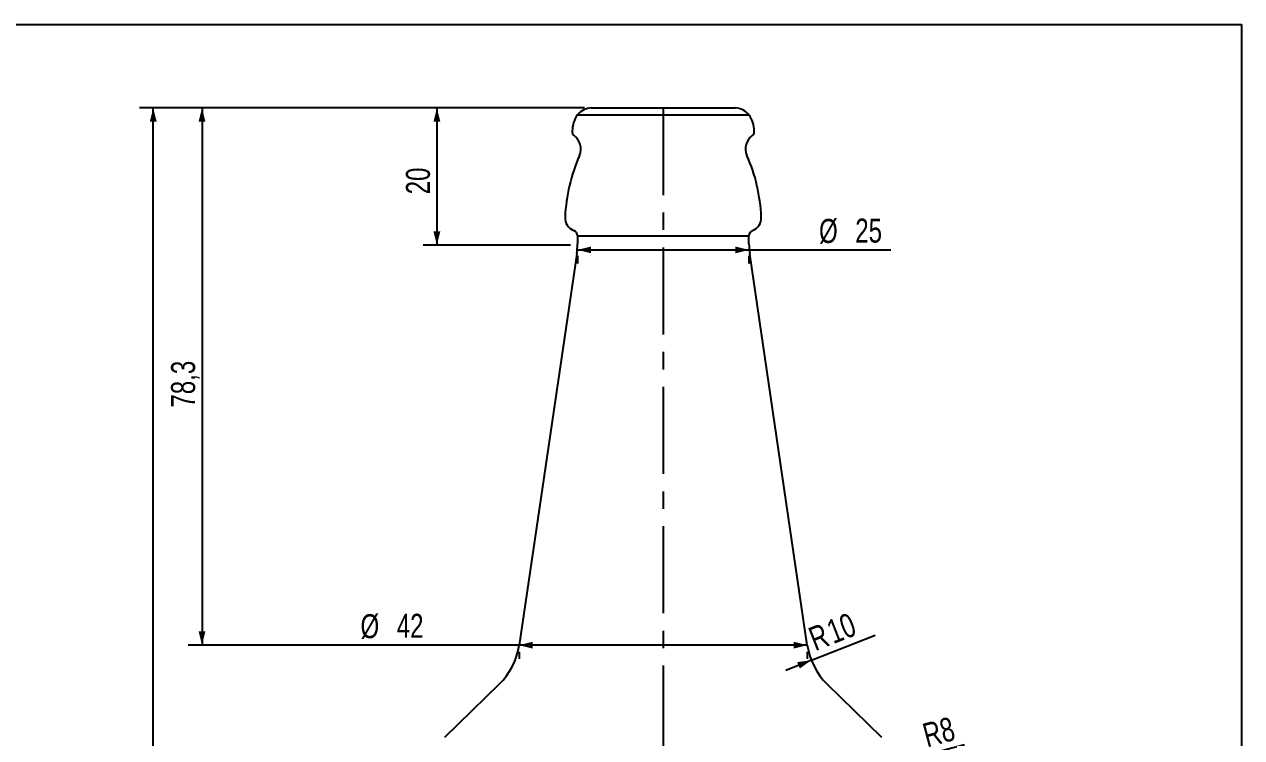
# Model space of a CAD drawing. Header units: millimetres. Extents: x 10 to 459, y 8 to 584.
# Drawn here: x 234.6 to 412, y 480 to 584 of the extents above; entities that cross this region are included whole.
import ezdxf

# ---------------------------------------------------------------- set-up
doc = ezdxf.new("R2010")
doc.units = ezdxf.units.MM
doc.linetypes.add('CENTERX2', pattern=[20.32, 12.7, -2.54, 2.54, -2.54])
doc.layers.add('CENTERLINE', color=4, linetype='CENTERX2')
doc.layers.add('DIMENSIONS', color=2, linetype='Continuous')
doc.layers.add('OUTLINE', color=7, linetype='Continuous', lineweight=25)
doc.styles.add('SLDTEXTSTYLE0', font='TXT', dxfattribs={"width": 0.75})
doc.dimstyles.new('SLDDIMSTYLE2', dxfattribs={"dimtxt": 3.5, "dimasz": 2, "dimexe": 0, "dimexo": 0.0625, "dimgap": 0.875, "dimtad": 1, "dimrnd": 1e-09, "dimzin": 12, "dimdsep": 46, "dimtxsty": 'SLDTEXTSTYLE0', "dimsah": 1, "dimcen": 0, "dimadec": 0, "dimazin": 3, "dimtfac": 1, "dimtofl": 0, "dimtmove": 0, "dimatfit": 3, "dimfxl": 0, "dimfrac": 2, "dimtolj": 1, "dimtzin": 12, "dimarcsym": 0})
doc.dimstyles.new('SLDDIMSTYLE5', dxfattribs={"dimtxt": 3.5, "dimasz": 2, "dimexe": 0, "dimexo": 0.0625, "dimgap": 0.875, "dimtad": 1, "dimrnd": 1e-09, "dimzin": 12, "dimdsep": 46, "dimtxsty": 'SLDTEXTSTYLE0', "dimsah": 1, "dimcen": 0.09, "dimadec": 0, "dimazin": 3, "dimtfac": 1, "dimtofl": 0, "dimtmove": 0, "dimatfit": 3, "dimfxl": 0, "dimfrac": 2, "dimtolj": 1, "dimtzin": 12, "dimarcsym": 0})
doc.dimstyles.new('SLDDIMSTYLE6', dxfattribs={"dimtxt": 3.5, "dimasz": 2, "dimexe": 0, "dimexo": 0.0625, "dimgap": 0.875, "dimtad": 1, "dimrnd": 1e-09, "dimzin": 12, "dimdsep": 46, "dimtxsty": 'SLDTEXTSTYLE0', "dimsah": 1, "dimcen": 0.09, "dimadec": 0, "dimazin": 3, "dimtol": 1, "dimtp": 1.6, "dimtm": 1.6, "dimtfac": 1, "dimtofl": 0, "dimtmove": 0, "dimatfit": 3, "dimfxl": 0, "dimfrac": 2, "dimtolj": 1, "dimarcsym": 0})
doc.dimstyles.new('SLDDIMSTYLE9', dxfattribs={"dimtxt": 3.5, "dimasz": 2, "dimexe": 0, "dimexo": 0.0625, "dimgap": 0.875, "dimtad": 1, "dimrnd": 1e-09, "dimzin": 12, "dimdsep": 46, "dimtxsty": 'SLDTEXTSTYLE0', "dimsah": 1, "dimcen": 0, "dimadec": 0, "dimazin": 3, "dimtfac": 1, "dimtofl": 0, "dimtmove": 0, "dimatfit": 3, "dimfxl": 0, "dimfrac": 2, "dimtolj": 1, "dimtzin": 12, "dimarcsym": 0})

# ---------------------------------------------------------------- blocks, each defined once
blk = doc.blocks.new('_D_8')
at = {"layer": 'DIMENSIONS'}
for p, q in [((316.21, 571.81), (251.39, 571.81)), ((253.39, 311.81), (253.39, 571.81)), ((299.21, 311.81), (251.39, 311.81))]:
    blk.add_line(p, q, dxfattribs=at)
for points in [[(253.39, 571.81), (252.89, 569.81), (253.89, 569.81)], [(253.39, 311.81), (253.89, 313.81), (252.89, 313.81)]]:
    blk.add_solid(points, dxfattribs=at)
at = {"layer": 'DIMENSIONS', "attachment_point": 1, "rotation": 90, "style": 'SLDTEXTSTYLE0'}
for s, insert, char_height in [('±1,60', (249.89, 442.18), 2.5), ('260', (248.88, 433.13), 3.5)]:
    blk.add_mtext(s, dxfattribs=dict(at, insert=insert, char_height=char_height))
blk = doc.blocks.new('_D_10')
at = {"layer": 'DIMENSIONS'}
for q in [(358.59, 494.96), (345.57, 489.83)]:
    blk.add_line((349.29, 491.3), q, dxfattribs=at)
blk.add_solid([(349.29, 491.3), (347.24, 491.03), (347.61, 490.1)], dxfattribs=at)
at = {"layer": 'DIMENSIONS', "char_height": 3.5, "attachment_point": 1, "rotation": 21.4827, "style": 'SLDTEXTSTYLE0'}
for s, insert in [('10', (351.2, 496.9)), ('R', (348.57, 495.86))]:
    blk.add_mtext(s, dxfattribs=dict(at, insert=insert))
blk = doc.blocks.new('_D_12')
at = {"layer": 'DIMENSIONS'}
for p, q in [((315.2, 551.12), (340.2, 551.12)), ((315.2, 550.26), (315.2, 549.12)), ((340.2, 551.12), (360.86, 551.12)), ((340.2, 550.26), (340.2, 549.12))]:
    blk.add_line(p, q, dxfattribs=at)
for points in [[(315.2, 551.12), (317.2, 550.62), (317.2, 551.62)], [(340.2, 551.12), (338.2, 551.62), (338.2, 550.62)]]:
    blk.add_solid(points, dxfattribs=at)
at = {"layer": 'DIMENSIONS', "char_height": 3.5, "attachment_point": 1, "style": 'SLDTEXTSTYLE0'}
for s, insert in [('%%c', (350.41, 555.63)), ('25', (355.69, 555.68))]:
    blk.add_mtext(s, dxfattribs=dict(at, insert=insert))
blk = doc.blocks.new('_D_13')
at = {"layer": 'DIMENSIONS'}
for p, q in [((306.7, 493.5), (283.59, 493.5)), ((348.7, 493.5), (306.7, 493.5)), ((306.7, 492.51), (306.7, 491.5)), ((348.7, 492.51), (348.7, 491.5))]:
    blk.add_line(p, q, dxfattribs=at)
for points in [[(306.7, 493.5), (308.7, 493), (308.7, 494)], [(348.7, 493.5), (346.7, 494), (346.7, 493)]]:
    blk.add_solid(points, dxfattribs=at)
at = {"layer": 'DIMENSIONS', "char_height": 3.5, "attachment_point": 1, "style": 'SLDTEXTSTYLE0'}
for s, insert in [('%%c', (283.59, 498.02)), ('42', (288.87, 498.07))]:
    blk.add_mtext(s, dxfattribs=dict(at, insert=insert))
blk = doc.blocks.new('_D_19')
at = {"layer": 'DIMENSIONS'}
blk.add_line((361.68, 476.38), (371.63, 479.04), dxfattribs=at)
blk.add_solid([(361.68, 476.38), (363.74, 476.41), (363.48, 477.38)], dxfattribs=at)
at = {"layer": 'DIMENSIONS', "insert": (365.24, 481.96), "char_height": 3.5, "attachment_point": 1, "rotation": 15, "style": 'SLDTEXTSTYLE0'}
blk.add_mtext('R8', dxfattribs=at)
blk = doc.blocks.new('_D_22')
at = {"layer": 'DIMENSIONS'}
for p, q in [((316.21, 571.81), (292.72, 571.81)), ((294.72, 571.81), (294.72, 551.81)), ((314.2, 551.81), (292.72, 551.81))]:
    blk.add_line(p, q, dxfattribs=at)
for points in [[(294.72, 571.81), (294.22, 569.81), (295.22, 569.81)], [(294.72, 551.81), (295.22, 553.81), (294.22, 553.81)]]:
    blk.add_solid(points, dxfattribs=at)
at = {"layer": 'DIMENSIONS', "insert": (290.21, 559.22), "char_height": 3.5, "attachment_point": 1, "rotation": 90, "style": 'SLDTEXTSTYLE0'}
blk.add_mtext('20', dxfattribs=at)
blk = doc.blocks.new('_D_23')
at = {"layer": 'DIMENSIONS'}
for p, q in [((316.21, 571.81), (258.49, 571.81)), ((260.49, 571.81), (260.49, 493.51)), ((305.7, 493.51), (258.49, 493.51))]:
    blk.add_line(p, q, dxfattribs=at)
for points in [[(260.49, 571.81), (259.99, 569.81), (260.99, 569.81)], [(260.49, 493.51), (260.99, 495.51), (259.99, 495.51)]]:
    blk.add_solid(points, dxfattribs=at)
at = {"layer": 'DIMENSIONS', "insert": (255.98, 528.13), "char_height": 3.5, "attachment_point": 1, "rotation": 90, "style": 'SLDTEXTSTYLE0'}
blk.add_mtext('78,3', dxfattribs=at)

msp = doc.modelspace()

# ---------------------------------------------------------------- linework, layer by layer
at = {"layer": 'CENTERLINE'}
msp.add_line((327.7, 571.805), (327.7, 345.156), dxfattribs=at)
at = {"layer": 'OUTLINE'}
for p, q in [((10, 584), (412, 584)), ((412, 584), (412, 8)), ((317.213, 571.805), (338.188, 571.805)), ((315.213, 570.805), (340.187, 570.805)), ((314.45, 568.455), (314.45, 568.233)), ((340.95, 568.233), (340.95, 568.455)), ((315.2, 553.19), (315.2, 551.99)), ((315.2, 553.19), (340.2, 553.19)), ((340.2, 551.99), (340.2, 553.19)), ((315.094, 550.534), (306.7, 493.505)), ((348.7, 493.505), (340.307, 550.534)), ((303.808, 487.821), (295.849, 480.017)), ((359.551, 480.017), (351.592, 487.821))]:
    msp.add_line(p, q, dxfattribs=at)
for centre, radius, start, end in [((317.213, 569.405), 2.4, 90, 144.31467), ((338.188, 569.405), 2.4, 35.68533, 90), ((318.45, 568.455), 4, 144.0202, 180), ((336.95, 568.455), 4, 0, 35.9798), ((314.95, 568.233), 0.5, 180, 235.32188), ((313.3, 565.849), 2.4, 336.24466, 55.32188), ((342.1, 565.849), 2.4, 124.67812, 203.75534), ((340.45, 568.233), 0.5, 304.67812, 0), ((338.379, 554.811), 25, 156.24466, 177.52271), ((317.022, 554.811), 25, 2.47729, 23.75534), ((315.4, 555.805), 2, 177.52271, 249.07517), ((340, 555.805), 2, 290.92483, 2.47729), ((314.4, 553.19), 0.8, 0, 69.07517), ((341, 553.19), 0.8, 110.92483, 180), ((305.2, 551.99), 10, 351.62736, 0), ((350.2, 551.99), 10, 180, 188.37264), ((296.807, 494.961), 10, 314.43628, 351.62736), ((358.594, 494.961), 10, 188.37264, 225.56372)]:
    msp.add_arc(centre, radius, start, end, dxfattribs=at)

# ---------------------------------------------------------------- dimensions: what is measured, and where the dimension line sits
at = {"layer": 'DIMENSIONS'}
for base, p1, p2, dimstyle, picture, middle in [((253.387, 571.805), (300.208, 311.805), (317.213, 571.805), 'SLDDIMSTYLE6', '_D_8', (253.387, 441.805)), ((260.494, 493.505), (317.213, 571.805), (306.7, 493.505), 'SLDDIMSTYLE5', '_D_23', (260.494, 532.655)), ((294.718, 551.805), (317.213, 571.805), (315.2, 551.805), 'SLDDIMSTYLE5', '_D_22', (294.718, 561.805))]:
    dim = msp.add_linear_dim(base=base, p1=p1, p2=p2, angle=90, dimstyle=dimstyle, dxfattribs=at)
    dim.commit()
    dim.dimension.update_dxf_attribs({"geometry": picture, "text_midpoint": middle, "dimtype": 160})
for base, p1, p2, picture, middle in [((340.2, 551.116), (315.2, 551.258), (340.2, 551.258), '_D_12', (355.636, 551.116)), ((306.7, 493.504), (348.7, 493.505), (306.7, 493.505), '_D_13', (288.819, 493.504))]:
    dim = msp.add_linear_dim(base=base, p1=p1, p2=p2, text='%%c<>', dimstyle='SLDDIMSTYLE5', dxfattribs=at)
    dim.commit()
    dim.dimension.update_dxf_attribs({"geometry": picture, "text_midpoint": middle, "dimtype": 160})
for center, mpoint, dimstyle, picture, middle in [((358.594, 494.961), (349.288, 491.299), 'SLDDIMSTYLE2', '_D_10', (353.941, 493.13)), ((353.95, 474.305), (361.678, 476.376), 'SLDDIMSTYLE9', '_D_19', (369.246, 478.404))]:
    dim = msp.add_radius_dim(center=center, mpoint=mpoint, dimstyle=dimstyle, dxfattribs=at)
    dim.commit()
    dim.dimension.update_dxf_attribs({"geometry": picture, "text_midpoint": middle, "dimtype": 164})

doc.saveas('drawing.dxf')
